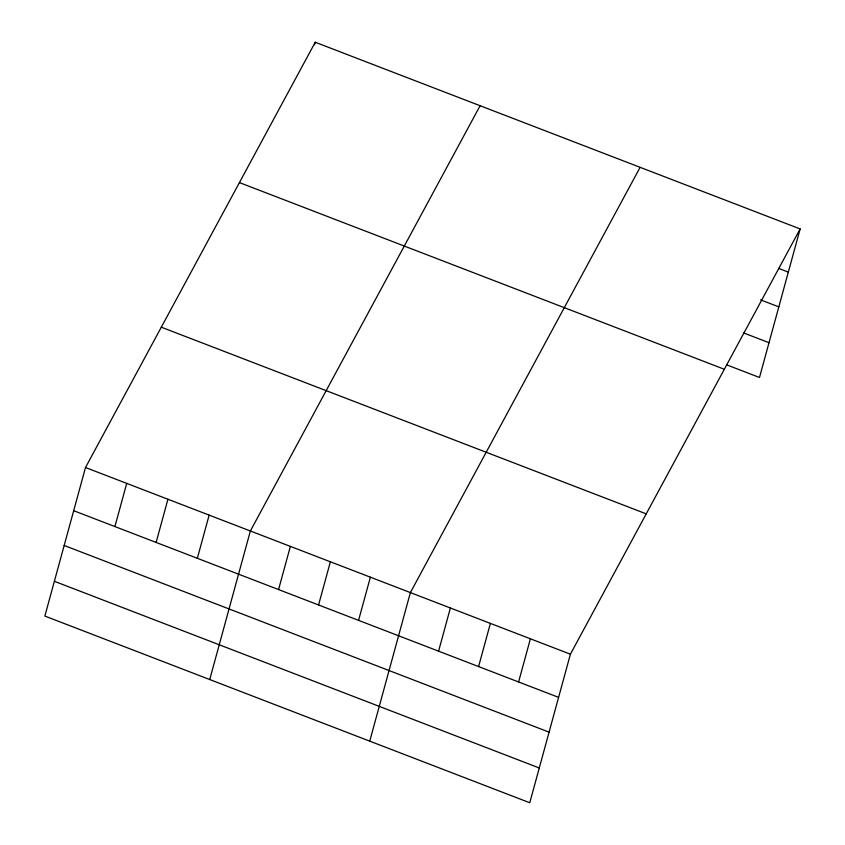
<?xml version="1.0" encoding="UTF-8"?>
<svg xmlns="http://www.w3.org/2000/svg" width="845" height="845" viewBox="0 0 845 845"><rect width="100%" height="100%" fill="white"/><g stroke="black" fill="none" stroke-linecap="round" stroke-linejoin="round"><path stroke-width="1.27" d="M85.503 467.517L44.859 616.068L529.762 802.75L570.407 654.199L800.141 228.932L315.238 42.25L85.503 467.517L570.407 654.199M114.909 526.562L126.718 483.382M156.124 542.427L167.933 499.258M314.541 44.785L315.238 42.25M197.339 558.291L209.148 515.123M209.729 679.538L250.363 530.987L480.108 105.72M278.565 589.567L290.374 546.388M318.565 604.967L330.374 561.788M358.565 620.367L370.385 577.188M369.74 741.149L410.385 592.588L640.119 167.321M438.576 651.168L450.385 607.988M478.587 666.568L490.396 623.388M518.587 681.968L530.396 638.799M800.141 228.932L759.497 377.483L726.763 364.882M778.625 268.372L788.332 272.101M760.627 299.88L778.815 306.872M743.558 332.909L769.013 342.711M239.42 182.583L724.323 369.265M161.31 327.184L646.214 513.855M73.695 510.697L558.587 697.368M64.178 545.469L549.081 732.15M54.376 581.297L539.279 767.978"/></g></svg>
